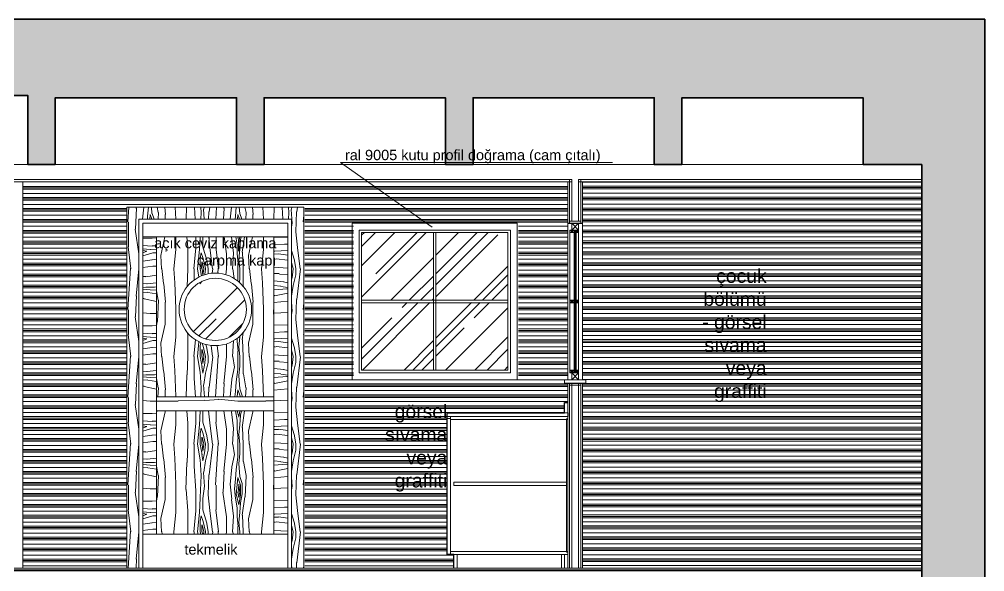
# Model space of a CAD drawing. Header units: millimetres. Extents: x 54215 to 67697, y 23496 to 56611.
# Drawn here: x 56985 to 57544, y 39068 to 39389 of the extents above; entities that cross this region are included whole.
import ezdxf

# ---------------------------------------------------------------- set-up
doc = ezdxf.new("R2010")
doc.units = ezdxf.units.MM
for name, color, linetype, lineweight in [('no3_ahsap gorunus on ince', 32, 'Continuous', 13), ('no3_cam gorunus arka', 140, 'Continuous', 13), ('no3_cam kesit arka', 141, 'Continuous', 18), ('no3_duvar kaplama', 8, 'Continuous', 0), ('no3_duvar mevcut', 4, 'Continuous', 35), ('no3_döşeme kaplama', 8, 'Continuous', 0), ('no3_kutu profil gorunus', 8, 'Continuous', 0), ('no3_kutuprofil kesit', 74, 'Continuous', 18), ('no3_mermer gorunus on', 31, 'Continuous', 15), ('no3_mermer kesit', 21, 'Continuous', 20), ('no3_tefriş arka ince', 65, 'Continuous', 13), ('no3_yazı duvar', 152, 'Continuous', 0)]:
    doc.layers.add(name, color=color, linetype=linetype, lineweight=lineweight)
doc.layers.add('no3_ahsap kesit on', color=7, linetype='Continuous', lineweight=20, true_color=0xfca103)
doc.layers.add('no3_alçıpan kesit', color=7, linetype='Continuous', lineweight=20, true_color=0xf5003d)
doc.styles.get("Standard").update_dxf_attribs({"font": 'arial.ttf'})
pattern_1 = [(45, (55558.021, 28190.827), (21.552615, 57.47364), [381, -50.8, 127, -25.4]), (45, (55572.93, 28223.694), (-41.84799, 5.92697), [76.2, -8.382, 152.4, -19.05]), (45, (55551.735, 28215.073), (81.36112, 105.428207), [203.2, -35.56, 101.6, -25.4])]
pattern_2 = [(79.6952, (43649.932, 19650.633), (50.7997401, 304.8000487), [5.67959, -562.28163]), (90, (43650.95, 19656.22), (-50.8, 50.8), [5.588, -45.212]), (108.4349, (43650.948, 19661.809), (-50.799919, 101.600023), [4.81929, -155.82438]), (262.875, (43649.424, 19666.381), (50.7999127, 355.6000193), [4.09565, -405.46706]), (264.8056, (43648.916, 19662.317), (50.7997566, 508.0000337), [5.61106, -555.49328]), (284.0362, (43648.408, 19656.729), (50.7999004, -152.4000275), [6.2836, -203.17013]), (99.4623, (43649.932, 19654.697), (-50.7999064, 254.00004), [3.09006, -305.9143]), (83.6598, (43649.424, 19657.745), (-50.8000805, -406.3999688), [4.60014, -455.41341]), (275.7106, (43649.932, 19662.317), (50.8000675, -457.1999702), [5.10535, -505.42835]), (258.6901, (43650.44, 19657.237), (50.799879, 203.200039), [2.59029, -256.43987]), (84.8056, (43650.44, 19646.061), (-50.7997566, -508.0000337), [5.61106, -555.49328]), (78.6901, (43650.948, 19651.649), (-50.799879, -203.200039), [5.18058, -253.84958]), (90, (43651.964, 19656.73), (-50.8, 50.8), [6.096, -44.704]), (110.556, (43651.964, 19662.825), (-101.5997957, 254.0000936), [4.34035, -429.69505]), (93.8141, (43650.44, 19666.889), (-50.80031184, 711.1999657), [7.63692, -756.05452]), (84.8056, (43649.932, 19674.509), (-50.7997566, -508.0000337), [5.61106, -555.49328]), (90, (43650.44, 19680.097), (-50.8, 50.8), [5.588, -45.212]), (95.1944, (43650.44, 19634.885), (-50.7997566, 508.0000337), [5.61106, -555.49328]), (84.8056, (43649.932, 19640.473), (-50.7997566, -508.0000337), [5.61106, -555.49328]), (90, (43649.424, 19634.885), (-50.8, 50.8), [3.048, -47.752]), (95.1944, (43649.424, 19637.933), (-50.7997566, 508.0000337), [5.61106, -555.49328]), (90, (43648.916, 19643.52), (-50.8, 50.8), [5.08, -45.72]), (100.3048, (43648.916, 19648.601), (50.7997401, -304.8000487), [5.67959, -562.28163]), (95.1944, (43647.9, 19654.189), (-50.7997566, 508.0000337), [5.61106, -555.49328]), (84.8056, (43647.392, 19659.777), (-50.7997566, -508.0000337), [5.61106, -555.49328]), (84.8056, (43647.9, 19665.365), (-50.7997566, -508.0000337), [5.61106, -555.49328]), (81.8699, (43648.408, 19670.953), (-50.7999664, -304.7999884), [7.18419, -352.02602]), (90, (43649.424, 19678.065), (-50.8, 50.8), [7.62, -43.18]), (77.4712, (43679.904, 19676.033), (50.7999797, 254.0000155), [4.68351, -463.66933]), (84.2894, (43680.92, 19680.605), (-50.8000675, -457.1999702), [5.10535, -505.42835]), (98.1301, (43679.904, 19676.033), (-50.7999664, 304.7999884), [3.59212, -355.61814]), (99.4623, (43679.396, 19679.589), (-50.7999064, 254.00004), [6.18007, -302.82424]), (90, (43678.38, 19634.885), (-50.8, 50.8), [6.096, -44.704]), (80.5377, (43678.38, 19640.981), (-50.7999064, -254.00004), [3.09006, -305.9143]), (291.8014, (43678.888, 19644.029), (-50.799995, 152.400013), [2.73568, -270.8307]), (282.9946, (43679.904, 19641.489), (-101.59987733, 457.2000389), [6.77758, -670.97895]), (82.875, (43679.904, 19681.621), (-50.7999127, -355.6000193), [4.09565, -405.46706]), (97.125, (43679.904, 19681.621), (-50.7999127, 355.6000193), [4.09565, -405.46706]), (90, (43679.396, 19634.885), (-50.8, 50.8), [4.064, -46.736]), (284.0362, (43679.396, 19638.949), (50.7999004, -152.4000275), [4.18907, -205.26472]), (86.6335, (43677.872, 19646.061), (-50.80055736, -812.79996593), [8.65094, -856.44192]), (87.7094, (43678.38, 19654.697), (-50.79978383, -1219.20000578), [12.71016, -1258.30543]), (93.1798, (43678.888, 19667.397), (-50.7995449, 863.60002474), [9.15812, -906.65193]), (99.4623, (43678.38, 19676.541), (-50.7999064, 254.00004), [9.27014, -299.73422]), (100.3048, (43682.952, 19634.885), (50.7997401, -304.8000487), [5.67959, -562.28163]), (105.9454, (43681.936, 19640.473), (50.7999953, -203.2000066), [7.39658, -362.43301]), (90, (43679.904, 19647.585), (-50.8, 50.8), [6.604, -44.196]), (81.8699, (43679.904, 19654.189), (-50.7999664, -304.7999884), [7.18419, -352.02602]), (93.5763, (43680.92, 19661.301), (-50.79952807, 762.00003366), [8.14385, -806.24208]), (81.2538, (43680.412, 19669.429), (50.80021254, 355.5999672), [6.68167, -661.48798]), (75.9638, (43681.428, 19676.033), (-50.7999004, -152.4000275), [6.2836, -203.17013]), (90, (43682.95, 19682.13), (-50.8, 50.8), [3.556, -47.244]), (264.8056, (43677.872, 19646.061), (50.7997566, 508.0000337), [11.22208, -549.88226]), (85.2364, (43674.824, 19634.885), (-50.7995699, -558.8000489), [12.23427, -599.47876]), (90, (43675.84, 19647.077), (-50.8, 50.8), [11.684, -39.116]), (94.0856, (43675.84, 19658.761), (-50.7998039, 660.40000754), [14.26022, -698.75171]), (90, (43674.824, 19672.985), (-50.8, 50.8), [12.7, -38.1]), (97.125, (43685.492, 19634.885), (-50.7999127, 355.6000193), [12.28689, -397.27581]), (96.3402, (43683.968, 19647.077), (-50.8000805, 406.3999688), [9.20029, -450.81327]), (87.5104, (43682.952, 19656.221), (-50.80090794, -1117.59997315), [11.69502, -1157.80881]), (83.4802, (43683.4601, 19667.905), (-152.39997637, -1320.79999013), [17.89572, -1771.67804]), (93.0128, (43652.472, 19634.885), (-50.80020933, 914.40000055), [9.66536, -956.87058]), (81.8699, (43651.964, 19644.537), (-50.7999664, -304.7999884), [10.77631, -348.43395]), (87.6141, (43653.488, 19655.205), (-50.79912391, -1168.40002585), [12.20257, -1208.05529]), (100.6197, (43653.996, 19667.397), (101.60041047, -558.79991817), [8.26963, -818.69443]), (90, (43652.47, 19675.525), (-50.8, 50.8), [10.16, -40.64]), (86.8202, (43646.376, 19634.885), (-50.7995449, -863.60002474), [9.15812, -906.65193]), (96.009, (43646.884, 19644.029), (50.799965, -507.99998818), [9.70534, -960.82729]), (96.7098, (43645.868, 19653.681), (50.79969, -457.200051), [8.69554, -860.86036]), (84.2894, (43644.852, 19662.317), (-50.8000675, -457.1999702), [10.2107, -500.323]), (77.9052, (43645.868, 19672.477), (-101.60034167, -457.19992905), [7.27344, -720.07186]), (99.4623, (43647.392, 19679.589), (-50.7999064, 254.00004), [6.18007, -302.82424]), (93.8141, (43656.028, 19634.885), (-50.80031184, 711.1999657), [7.63692, -756.05452]), (77.1957, (43655.52, 19642.505), (-152.40037607, -660.39989044), [11.46099, -1134.63923]), (90, (43658.06, 19653.68), (-50.8, 50.8), [12.7, -38.1]), (95.4403, (43658.06, 19666.381), (50.79966333, -558.80001666), [10.71626, -1060.91091]), (96.7098, (43657.044, 19677.049), (50.79969, -457.200051), [8.69554, -860.86036]), (90, (43642.82, 19634.885), (-50.8, 50.8), [8.636, -42.164]), (98.1301, (43642.82, 19643.521), (-50.7999664, 304.7999884), [14.36842, -344.84183]), (87.6141, (43640.788, 19657.745), (-50.79912391, -1168.40002585), [12.20257, -1208.05529]), (84.4725, (43641.296, 19669.937), (101.59925776, 1066.8000881), [15.82156, -1566.33545]), (96.8428, (43689.048, 19634.885), (101.60040634, -863.59996816), [12.79114, -1266.3202]), (90, (43687.524, 19647.585), (-50.8, 50.8), [14.224, -36.576]), (86.3478, (43687.5241, 19661.809), (-101.59935439, -1574.80004829), [23.92456, -2368.5343]), (90, (43671.27, 19634.885), (-50.8, 50.8), [12.192, -38.608]), (94.7636, (43671.268, 19647.077), (-50.7995699, 558.8000489), [12.23427, -599.47876]), (88.1524, (43670.252, 19659.269), (-50.79971166, -1524.00002361), [15.75618, -1559.86297]), (87.2737, (43670.76, 19675.017), (-50.79979768, -1016.00001459), [10.68009, -1057.32875]), (84.8056, (43663.14, 19634.885), (-50.7997566, -508.0000337), [11.22208, -549.88226]), (90, (43664.156, 19646.06), (-50.8, 50.8), [16.256, -34.544]), (91.9092, (43664.156, 19662.317), (-50.80123146, 1473.1999512), [15.24848, -1509.59795]), (93.5763, (43663.648, 19677.557), (-50.79952807, 762.00003366), [8.14385, -806.24208])]
pattern_3 = [(349.6952, (43704.796, 19674.001), (304.8000487, -50.7997401), [5.67959, -562.28163]), (0, (43710.384, 19672.985), (50.8, 50.8), [5.588, -45.212]), (18.4349, (43715.972, 19672.985), (101.600023, 50.799919), [4.81929, -155.82438]), (172.875, (43720.544, 19674.509), (355.6000193, -50.7999127), [4.09565, -405.46706]), (174.8056, (43716.48, 19675.017), (508.0000337, -50.7997566), [5.61106, -555.49328]), (194.0362, (43710.892, 19675.525), (-152.4000275, -50.7999004), [6.2836, -203.17013]), (9.4623, (43708.86, 19674.001), (254.00004, 50.7999064), [3.09006, -305.9143]), (353.6598, (43711.908, 19674.509), (-406.3999688, 50.8000805), [4.60014, -455.41341]), (185.7106, (43716.48, 19674.001), (-457.1999702, -50.8000675), [5.10535, -505.42835]), (168.6901, (43711.4, 19673.493), (203.200039, -50.799879), [2.59029, -256.43987]), (354.8056, (43700.224, 19673.493), (-508.0000337, 50.7997566), [5.61106, -555.49328]), (348.6901, (43705.812, 19672.985), (-203.200039, 50.799879), [5.18058, -253.84958]), (0, (43710.89, 19671.97), (50.8, 50.8), [6.096, -44.704]), (20.556, (43716.988, 19671.969), (254.0000936, 101.5997957), [4.34035, -429.69505]), (3.8141, (43721.052, 19673.493), (711.1999657, 50.80031184), [7.63692, -756.05452]), (354.8056, (43728.672, 19674.001), (-508.0000337, 50.7997566), [5.61106, -555.49328]), (0, (43734.26, 19673.493), (50.8, 50.8), [5.588, -45.212]), (5.1944, (43689.048, 19673.493), (508.0000337, 50.7997566), [5.61106, -555.49328]), (354.8056, (43694.636, 19674.001), (-508.0000337, 50.7997566), [5.61106, -555.49328]), (0, (43689.05, 19674.51), (50.8, 50.8), [3.048, -47.752]), (5.1944, (43692.096, 19674.509), (508.0000337, 50.7997566), [5.61106, -555.49328]), (0, (43697.684, 19675.017), (50.8, 50.8), [5.08, -45.72]), (10.3048, (43702.764, 19675.017), (-304.8000487, -50.7997401), [5.67959, -562.28163]), (5.1944, (43708.352, 19676.033), (508.0000337, 50.7997566), [5.61106, -555.49328]), (354.8056, (43713.94, 19676.541), (-508.0000337, 50.7997566), [5.61106, -555.49328]), (354.8056, (43719.528, 19676.033), (-508.0000337, 50.7997566), [5.61106, -555.49328]), (351.8699, (43725.116, 19675.525), (-304.7999884, 50.7999664), [7.18419, -352.02602]), (0, (43732.23, 19674.51), (50.8, 50.8), [7.62, -43.18]), (347.4712, (43730.196, 19644.029), (254.0000155, -50.7999797), [4.68351, -463.66933]), (354.2894, (43734.768, 19643.013), (-457.1999702, 50.8000675), [5.10535, -505.42835]), (8.1301, (43730.196, 19644.029), (304.7999884, 50.7999664), [3.59212, -355.61814]), (9.4623, (43733.752, 19644.537), (254.00004, 50.7999064), [6.18007, -302.82424]), (0, (43689.05, 19645.553), (50.8, 50.8), [6.096, -44.704]), (350.5377, (43695.144, 19645.553), (-254.00004, 50.7999064), [3.09006, -305.9143]), (201.8014, (43698.192, 19645.045), (152.400013, 50.799995), [2.73568, -270.8307]), (192.9946, (43695.652, 19644.029), (457.2000389, 101.59987733), [6.77758, -670.97895]), (352.875, (43735.784, 19644.029), (-355.6000193, 50.7999127), [4.09565, -405.46706]), (7.125, (43735.784, 19644.029), (355.6000193, 50.7999127), [4.09565, -405.46706]), (0, (43689.05, 19644.537), (50.8, 50.8), [4.064, -46.736]), (194.0362, (43693.112, 19644.537), (-152.4000275, -50.7999004), [4.18907, -205.26472]), (356.6335, (43700.224, 19646.061), (-812.79996593, 50.80055736), [8.65094, -856.44192]), (357.7094, (43708.86, 19645.553), (-1219.20000578, 50.79978383), [12.71016, -1258.30543]), (3.1798, (43721.56, 19645.045), (863.60002474, 50.7995449), [9.15812, -906.65193]), (9.4623, (43730.704, 19645.553), (254.00004, 50.7999064), [9.27014, -299.73422]), (10.3048, (43689.048, 19640.981), (-304.8000487, -50.7997401), [5.67959, -562.28163]), (15.9454, (43694.636, 19641.997), (-203.2000066, -50.7999953), [7.39658, -362.43301]), (0, (43701.75, 19644.03), (50.8, 50.8), [6.604, -44.196]), (351.8699, (43708.352, 19644.029), (-304.7999884, 50.7999664), [7.18419, -352.02602]), (3.5763, (43715.464, 19643.013), (762.00003366, 50.79952807), [8.14385, -806.24208]), (351.2538, (43723.592, 19643.521), (355.5999672, -50.80021254), [6.68167, -661.48798]), (345.9638, (43730.196, 19642.505), (-152.4000275, 50.7999004), [6.2836, -203.17013]), (0, (43736.29, 19640.98), (50.8, 50.8), [3.556, -47.244]), (174.8056, (43700.224, 19646.061), (508.0000337, -50.7997566), [11.22208, -549.88226]), (355.2364, (43689.048, 19649.109), (-558.8000489, 50.7995699), [12.23427, -599.47876]), (0, (43701.24, 19648.093), (50.8, 50.8), [11.684, -39.116]), (4.0856, (43712.924, 19648.093), (660.40000754, 50.7998039), [14.26022, -698.75171]), (0, (43727.15, 19649.11), (50.8, 50.8), [12.7, -38.1]), (7.125, (43689.048, 19638.441), (355.6000193, 50.7999127), [12.28689, -397.27581]), (6.3402, (43701.24, 19639.965), (406.3999688, 50.8000805), [9.20029, -450.81327]), (357.5104, (43710.384, 19640.981), (-1117.59997315, 50.80090794), [11.69502, -1157.80881]), (353.4802, (43722.0681, 19640.473), (-1320.79999013, 152.39997637), [17.89572, -1771.67804]), (3.0128, (43689.048, 19671.461), (914.40000055, 50.80020933), [9.66536, -956.87058]), (351.8699, (43698.7, 19671.969), (-304.7999884, 50.7999664), [10.77631, -348.43395]), (357.6141, (43709.368, 19670.445), (-1168.40002585, 50.79912391), [12.20257, -1208.05529]), (10.6197, (43721.56, 19669.937), (-558.79991817, -101.60041047), [8.26963, -818.69443]), (0, (43729.69, 19671.46), (50.8, 50.8), [10.16, -40.64]), (356.8202, (43689.048, 19677.557), (-863.60002474, 50.7995449), [9.15812, -906.65193]), (6.009, (43698.192, 19677.049), (-507.99998818, -50.799965), [9.70534, -960.82729]), (6.7098, (43707.844, 19678.065), (-457.200051, -50.79969), [8.69554, -860.86036]), (354.2894, (43716.48, 19679.081), (-457.1999702, 50.8000675), [10.2107, -500.323]), (347.9052, (43726.64, 19678.065), (-457.19992905, 101.60034167), [7.27344, -720.07186]), (9.4623, (43733.752, 19676.541), (254.00004, 50.7999064), [6.18007, -302.82424]), (3.8141, (43689.048, 19667.905), (711.1999657, 50.80031184), [7.63692, -756.05452]), (347.1957, (43696.668, 19668.413), (-660.39989044, 152.40037607), [11.46099, -1134.63923]), (0, (43707.844, 19665.873), (50.8, 50.8), [12.7, -38.1]), (5.4403, (43720.544, 19665.873), (-558.80001666, -50.79966333), [10.71626, -1060.91091]), (6.7098, (43731.212, 19666.889), (-457.200051, -50.79969), [8.69554, -860.86036]), (0, (43689.05, 19681.113), (50.8, 50.8), [8.636, -42.164]), (8.1301, (43697.684, 19681.113), (304.7999884, 50.7999664), [14.36842, -344.84183]), (357.6141, (43711.908, 19683.145), (-1168.40002585, 50.79912391), [12.20257, -1208.05529]), (354.4725, (43724.1, 19682.637), (1066.8000881, -101.59925776), [15.82156, -1566.33545]), (6.8428, (43689.048, 19634.885), (-863.59996816, -101.60040634), [12.79114, -1266.3202]), (0, (43701.75, 19636.41), (50.8, 50.8), [14.224, -36.576]), (356.3478, (43715.9721, 19636.409), (-1574.80004829, 101.59935439), [23.92456, -2368.5343]), (0, (43689.05, 19652.665), (50.8, 50.8), [12.192, -38.608]), (4.7636, (43701.24, 19652.665), (558.8000489, 50.7995699), [12.23427, -599.47876]), (358.1524, (43713.432, 19653.681), (-1524.00002361, 50.79971166), [15.75618, -1559.86297]), (357.2737, (43729.18, 19653.173), (-1016.00001459, 50.79979768), [10.68009, -1057.32875]), (354.8056, (43689.048, 19660.793), (-508.0000337, 50.7997566), [11.22208, -549.88226]), (0, (43700.224, 19659.777), (50.8, 50.8), [16.256, -34.544]), (1.9092, (43716.48, 19659.777), (1473.1999512, 50.80123146), [15.24848, -1509.59795]), (3.5763, (43731.72, 19660.285), (762.00003366, 50.79952807), [8.14385, -806.24208])]

msp = doc.modelspace()

# ---------------------------------------------------------------- hatches: boundary and pattern name
at = {"layer": 'no3_ahsap gorunus on ince', "lineweight": 5}
h = msp.add_hatch(dxfattribs=at)
h.set_pattern_fill('WOOD8', color=256, scale=2, angle=90, style=0)
h.set_pattern_definition(pattern_2)
h.paths.add_polyline_path([(57142.852, 39272.686), (57142.852, 39070.436), (57149.852, 39070.436), (57149.852, 39279.686), (57047.352, 39279.686), (57047.352, 39070.436), (57054.352, 39070.436), (57054.352, 39272.686)])
h = msp.add_hatch(dxfattribs=at)
h.set_pattern_fill('WOOD8', color=256, scale=2, style=0)
h.set_pattern_definition(pattern_3)
h.paths.add_polyline_path([(57056.602, 39262.436), (57056.602, 39090.109), (57064.602, 39090.109), (57064.602, 39161.737), (57064.602, 39169.737), (57064.602, 39262.436)])
h = msp.add_hatch(dxfattribs=at)
h.set_pattern_fill('WOOD8', color=256, scale=2, angle=90, style=0)
h.set_pattern_definition([(79.6952, (43649.932, 19650.633), (50.7997401, 304.8000487), [5.67959, -562.28163]), (90, (43650.95, 19656.22), (-50.8, 50.8), [5.588, -45.212]), (108.4349, (43650.948, 19661.809), (-50.799919, 101.600023), [4.81929, -155.82438]), (262.875, (43649.424, 19666.381), (50.7999127, 355.6000193), [4.09565, -405.46706]), (264.8056, (43648.916, 19662.317), (50.7997566, 508.0000337), [5.61106, -555.49328]), (284.0362, (43648.408, 19656.729), (50.7999004, -152.4000275), [6.2836, -203.17013]), (99.4623, (43649.932, 19654.697), (-50.7999064, 254.00004), [3.09006, -305.9143]), (83.6598, (43649.424, 19657.745), (-50.8000805, -406.3999688), [4.60014, -455.41341]), (275.7106, (43649.932, 19662.317), (50.8000675, -457.1999702), [5.10535, -505.42835]), (258.6901, (43650.44, 19657.237), (50.799879, 203.200039), [2.59029, -256.43987]), (84.8056, (43650.44, 19646.061), (-50.7997566, -508.0000337), [5.61106, -555.49328]), (78.6901, (43650.948, 19651.649), (-50.799879, -203.200039), [5.18058, -253.84958]), (90, (43651.964, 19656.73), (-50.8, 50.8), [6.096, -44.704]), (110.556, (43651.964, 19662.825), (-101.5997957, 254.0000936), [4.34035, -429.69505]), (93.8141, (43650.44, 19666.889), (-50.80031184, 711.1999657), [7.63692, -756.05452]), (84.8056, (43649.932, 19674.509), (-50.7997566, -508.0000337), [5.61106, -555.49328]), (90, (43650.44, 19680.097), (-50.8, 50.8), [5.588, -45.212]), (95.1944, (43650.44, 19634.885), (-50.7997566, 508.0000337), [5.61106, -555.49328]), (84.8056, (43649.932, 19640.473), (-50.7997566, -508.0000337), [5.61106, -555.49328]), (90, (43649.424, 19634.885), (-50.8, 50.8), [3.048, -47.752]), (95.1944, (43649.424, 19637.933), (-50.7997566, 508.0000337), [5.61106, -555.49328]), (90, (43648.916, 19643.52), (-50.8, 50.8), [5.08, -45.72]), (100.3048, (43648.916, 19648.601), (50.7997401, -304.8000487), [5.67959, -562.28163]), (95.1944, (43647.9, 19654.189), (-50.7997566, 508.0000337), [5.61106, -555.49328]), (84.8056, (43647.392, 19659.777), (-50.7997566, -508.0000337), [5.61106, -555.49328]), (84.8056, (43647.9, 19665.365), (-50.7997566, -508.0000337), [5.61106, -555.49328]), (81.8699, (43648.408, 19670.953), (-50.7999664, -304.7999884), [7.18419, -352.02602]), (90, (43649.424, 19678.065), (-50.8, 50.8), [7.62, -43.18]), (77.4712, (43679.904, 19676.033), (50.7999797, 254.0000155), [4.68351, -463.66933]), (84.2894, (43680.92, 19680.605), (-50.8000675, -457.1999702), [5.10535, -505.42835]), (98.1301, (43679.904, 19676.033), (-50.7999664, 304.7999884), [3.59212, -355.61814]), (99.4623, (43679.396, 19679.589), (-50.7999064, 254.00004), [6.18007, -302.82424]), (90, (43678.38, 19634.885), (-50.8, 50.8), [6.096, -44.704]), (80.5377, (43678.38, 19640.981), (-50.7999064, -254.00004), [3.09006, -305.9143]), (291.8014, (43678.888, 19644.029), (-50.799995, 152.400013), [2.73568, -270.8307]), (282.9946, (43679.904, 19641.489), (-101.59987733, 457.2000389), [6.77758, -670.97895]), (82.875, (43679.904, 19681.621), (-50.7999127, -355.6000193), [4.09565, -405.46706]), (97.125, (43679.904, 19681.621), (-50.7999127, 355.6000193), [4.09565, -405.46706]), (90, (43679.396, 19634.885), (-50.8, 50.8), [4.064, -46.736]), (284.0362, (43679.396, 19638.949), (50.7999004, -152.4000275), [4.18907, -205.26472]), (86.6335, (43677.872, 19646.061), (-50.80055736, -812.79996593), [8.65094, -856.44192]), (87.7094, (43678.38, 19654.697), (-50.79978383, -1219.20000578), [12.71016, -1258.30543]), (93.1798, (43678.888, 19667.397), (-50.7995449, 863.60002474), [9.15812, -906.65193]), (99.4623, (43678.38, 19676.541), (-50.7999064, 254.00004), [9.27014, -299.73422]), (100.3048, (43682.952, 19634.885), (50.7997401, -304.8000487), [5.67959, -562.28163]), (105.9454, (43681.936, 19640.473), (50.7999953, -203.2000066), [7.39658, -362.43301]), (90, (43679.904, 19647.585), (-50.8, 50.8), [6.604, -44.196]), (81.8699, (43679.904, 19654.189), (-50.7999664, -304.7999884), [7.18419, -352.02602]), (93.5763, (43680.92, 19661.301), (-50.79952807, 762.00003366), [8.14385, -806.24208]), (81.2538, (43680.412, 19669.429), (50.80021254, 355.5999672), [6.68167, -661.48798]), (75.9638, (43681.428, 19676.033), (-50.7999004, -152.4000275), [6.2836, -203.17013]), (90, (43682.95, 19682.13), (-50.8, 50.8), [3.556, -47.244]), (264.8056, (43677.872, 19646.061), (50.7997566, 508.0000337), [11.22208, -549.88226]), (85.2364, (43674.824, 19634.885), (-50.7995699, -558.8000489), [12.23427, -599.47876]), (90, (43675.84, 19647.077), (-50.8, 50.8), [11.684, -39.116]), (94.0856, (43675.84, 19658.761), (-50.7998039, 660.40000754), [14.26022, -698.75171]), (90, (43674.824, 19672.985), (-50.8, 50.8), [12.7, -38.1]), (97.125, (43685.492, 19634.885), (-50.7999127, 355.6000193), [12.28689, -397.27581]), (96.3402, (43683.968, 19647.077), (-50.8000805, 406.3999688), [9.20029, -450.81327]), (87.5104, (43682.952, 19656.221), (-50.80090794, -1117.59997315), [11.69502, -1157.80881]), (83.4802, (43683.4601, 19667.905), (-152.39997637, -1320.79999013), [17.89572, -1771.67804]), (93.0128, (43652.472, 19634.885), (-50.80020933, 914.40000055), [9.66536, -956.87058]), (81.8699, (43651.964, 19644.537), (-50.7999664, -304.7999884), [10.77631, -348.43395]), (87.6141, (43653.488, 19655.205), (-50.79912391, -1168.40002585), [12.20257, -1208.05529]), (100.6197, (43653.996, 19667.397), (101.60041047, -558.79991817), [8.26963, -818.69443]), (90, (43652.47, 19675.525), (-50.8, 50.8), [10.16, -40.64]), (86.8202, (43646.376, 19634.885), (-50.7995449, -863.60002474), [9.15812, -906.65193]), (96.009, (43646.884, 19644.029), (50.799965, -507.99998818), [9.70534, -960.82729]), (96.7098, (43645.868, 19653.681), (50.79969, -457.200051), [8.69554, -860.86036]), (84.2894, (43644.852, 19662.317), (-50.8000675, -457.1999702), [10.2107, -500.323]), (77.9052, (43645.868, 19672.477), (-101.60034167, -457.19992905), [7.27344, -720.07186]), (99.4623, (43647.392, 19679.589), (-50.7999064, 254.00004), [6.18007, -302.82424]), (93.8141, (43656.028, 19634.885), (-50.80031184, 711.1999657), [7.63692, -756.05452]), (77.1957, (43655.52, 19642.505), (-152.40037607, -660.39989044), [11.46099, -1134.63923]), (90, (43658.06, 19653.68), (-50.8, 50.8), [12.7, -38.1]), (95.4403, (43658.06, 19666.381), (50.79966333, -558.80001666), [10.71626, -1060.91091]), (96.7098, (43657.044, 19677.049), (50.79969, -457.200051), [8.69554, -860.86036]), (90, (43642.82, 19634.885), (-50.8, 50.8), [8.636, -42.164]), (98.1301, (43642.82, 19643.521), (-50.7999664, 304.7999884), [14.36842, -344.84183]), (87.6141, (43640.788, 19657.745), (-50.79912391, -1168.40002585), [12.20257, -1208.05529]), (84.4725, (43641.296, 19669.937), (101.59925776, 1066.8000881), [15.82156, -1566.33545]), (96.8428, (43689.048, 19634.885), (101.60040634, -863.59996816), [12.79114, -1266.3202]), (90, (43687.524, 19647.585), (-50.8, 50.8), [14.224, -36.576]), (86.3478, (43687.5241, 19661.809), (-101.59935439, -1574.80004829), [23.92456, -2368.5343]), (90, (43671.27, 19634.885), (-50.8, 50.8), [12.192, -38.608]), (94.7636, (43671.268, 19647.077), (-50.7995699, 558.8000489), [12.23427, -599.47876]), (88.1524, (43670.252, 19659.269), (-50.79971166, -1524.00002361), [15.75618, -1559.86297]), (87.2737, (43670.76, 19675.017), (-50.79979768, -1016.00001459), [10.68009, -1057.32875]), (84.8056, (43663.14, 19634.885), (-50.7997566, -508.0000337), [11.22208, -549.88226]), (90, (43664.156, 19646.06), (-50.8, 50.8), [16.256, -34.544]), (91.9092, (43664.156, 19662.317), (-50.80123146, 1473.1999512), [15.24848, -1509.59795]), (93.5763, (43663.648, 19677.557), (-50.79952807, 762.00003366), [8.14385, -806.24208])])
h.paths.add_polyline_path([(57064.602, 39262.436), (57132.602, 39262.436), (57132.602, 39169.737), (57064.602, 39169.737)])
edge = h.paths.add_edge_path(flags=16)
edge.add_arc((57098.602, 39220.436), 21, 0, 360)
h = msp.add_hatch(dxfattribs=at)
h.set_pattern_fill('WOOD8', color=256, scale=2, style=0)
h.set_pattern_definition([(349.6952, (43704.796, 19674.001), (304.8000487, -50.7997401), [5.67959, -562.28163]), (0, (43710.384, 19672.985), (50.8, 50.8), [5.588, -45.212]), (18.4349, (43715.972, 19672.985), (101.600023, 50.799919), [4.81929, -155.82438]), (172.875, (43720.544, 19674.509), (355.6000193, -50.7999127), [4.09565, -405.46706]), (174.8056, (43716.48, 19675.017), (508.0000337, -50.7997566), [5.61106, -555.49328]), (194.0362, (43710.892, 19675.525), (-152.4000275, -50.7999004), [6.2836, -203.17013]), (9.4623, (43708.86, 19674.001), (254.00004, 50.7999064), [3.09006, -305.9143]), (353.6598, (43711.908, 19674.509), (-406.3999688, 50.8000805), [4.60014, -455.41341]), (185.7106, (43716.48, 19674.001), (-457.1999702, -50.8000675), [5.10535, -505.42835]), (168.6901, (43711.4, 19673.493), (203.200039, -50.799879), [2.59029, -256.43987]), (354.8056, (43700.224, 19673.493), (-508.0000337, 50.7997566), [5.61106, -555.49328]), (348.6901, (43705.812, 19672.985), (-203.200039, 50.799879), [5.18058, -253.84958]), (0, (43710.89, 19671.97), (50.8, 50.8), [6.096, -44.704]), (20.556, (43716.988, 19671.969), (254.0000936, 101.5997957), [4.34035, -429.69505]), (3.8141, (43721.052, 19673.493), (711.1999657, 50.80031184), [7.63692, -756.05452]), (354.8056, (43728.672, 19674.001), (-508.0000337, 50.7997566), [5.61106, -555.49328]), (0, (43734.26, 19673.493), (50.8, 50.8), [5.588, -45.212]), (5.1944, (43689.048, 19673.493), (508.0000337, 50.7997566), [5.61106, -555.49328]), (354.8056, (43694.636, 19674.001), (-508.0000337, 50.7997566), [5.61106, -555.49328]), (0, (43689.05, 19674.51), (50.8, 50.8), [3.048, -47.752]), (5.1944, (43692.096, 19674.509), (508.0000337, 50.7997566), [5.61106, -555.49328]), (0, (43697.684, 19675.017), (50.8, 50.8), [5.08, -45.72]), (10.3048, (43702.764, 19675.017), (-304.8000487, -50.7997401), [5.67959, -562.28163]), (5.1944, (43708.352, 19676.033), (508.0000337, 50.7997566), [5.61106, -555.49328]), (354.8056, (43713.94, 19676.541), (-508.0000337, 50.7997566), [5.61106, -555.49328]), (354.8056, (43719.528, 19676.033), (-508.0000337, 50.7997566), [5.61106, -555.49328]), (351.8699, (43725.116, 19675.525), (-304.7999884, 50.7999664), [7.18419, -352.02602]), (0, (43732.23, 19674.51), (50.8, 50.8), [7.62, -43.18]), (347.4712, (43730.196, 19644.029), (254.0000155, -50.7999797), [4.68351, -463.66933]), (354.2894, (43734.768, 19643.013), (-457.1999702, 50.8000675), [5.10535, -505.42835]), (8.1301, (43730.196, 19644.029), (304.7999884, 50.7999664), [3.59212, -355.61814]), (9.4623, (43733.752, 19644.537), (254.00004, 50.7999064), [6.18007, -302.82424]), (0, (43689.05, 19645.553), (50.8, 50.8), [6.096, -44.704]), (350.5377, (43695.144, 19645.553), (-254.00004, 50.7999064), [3.09006, -305.9143]), (201.8014, (43698.192, 19645.045), (152.400013, 50.799995), [2.73568, -270.8307]), (192.9946, (43695.652, 19644.029), (457.2000389, 101.59987733), [6.77758, -670.97895]), (352.875, (43735.784, 19644.029), (-355.6000193, 50.7999127), [4.09565, -405.46706]), (7.125, (43735.784, 19644.029), (355.6000193, 50.7999127), [4.09565, -405.46706]), (0, (43689.05, 19644.537), (50.8, 50.8), [4.064, -46.736]), (194.0362, (43693.112, 19644.537), (-152.4000275, -50.7999004), [4.18907, -205.26472]), (356.6335, (43700.224, 19646.061), (-812.79996593, 50.80055736), [8.65094, -856.44192]), (357.7094, (43708.86, 19645.553), (-1219.20000578, 50.79978383), [12.71016, -1258.30543]), (3.1798, (43721.56, 19645.045), (863.60002474, 50.7995449), [9.15812, -906.65193]), (9.4623, (43730.704, 19645.553), (254.00004, 50.7999064), [9.27014, -299.73422]), (10.3048, (43689.048, 19640.981), (-304.8000487, -50.7997401), [5.67959, -562.28163]), (15.9454, (43694.636, 19641.997), (-203.2000066, -50.7999953), [7.39658, -362.43301]), (0, (43701.75, 19644.03), (50.8, 50.8), [6.604, -44.196]), (351.8699, (43708.352, 19644.029), (-304.7999884, 50.7999664), [7.18419, -352.02602]), (3.5763, (43715.464, 19643.013), (762.00003366, 50.79952807), [8.14385, -806.24208]), (351.2538, (43723.592, 19643.521), (355.5999672, -50.80021254), [6.68167, -661.48798]), (345.9638, (43730.196, 19642.505), (-152.4000275, 50.7999004), [6.2836, -203.17013]), (0, (43736.29, 19640.98), (50.8, 50.8), [3.556, -47.244]), (174.8056, (43700.224, 19646.061), (508.0000337, -50.7997566), [11.22208, -549.88226]), (355.2364, (43689.048, 19649.109), (-558.8000489, 50.7995699), [12.23427, -599.47876]), (0, (43701.24, 19648.093), (50.8, 50.8), [11.684, -39.116]), (4.0856, (43712.924, 19648.093), (660.40000754, 50.7998039), [14.26022, -698.75171]), (0, (43727.15, 19649.11), (50.8, 50.8), [12.7, -38.1]), (7.125, (43689.048, 19638.441), (355.6000193, 50.7999127), [12.28689, -397.27581]), (6.3402, (43701.24, 19639.965), (406.3999688, 50.8000805), [9.20029, -450.81327]), (357.5104, (43710.384, 19640.981), (-1117.59997315, 50.80090794), [11.69502, -1157.80881]), (353.4802, (43722.0681, 19640.473), (-1320.79999013, 152.39997637), [17.89572, -1771.67804]), (3.0128, (43689.048, 19671.461), (914.40000055, 50.80020933), [9.66536, -956.87058]), (351.8699, (43698.7, 19671.969), (-304.7999884, 50.7999664), [10.77631, -348.43395]), (357.6141, (43709.368, 19670.445), (-1168.40002585, 50.79912391), [12.20257, -1208.05529]), (10.6197, (43721.56, 19669.937), (-558.79991817, -101.60041047), [8.26963, -818.69443]), (0, (43729.69, 19671.46), (50.8, 50.8), [10.16, -40.64]), (356.8202, (43689.048, 19677.557), (-863.60002474, 50.7995449), [9.15812, -906.65193]), (6.009, (43698.192, 19677.049), (-507.99998818, -50.799965), [9.70534, -960.82729]), (6.7098, (43707.844, 19678.065), (-457.200051, -50.79969), [8.69554, -860.86036]), (354.2894, (43716.48, 19679.081), (-457.1999702, 50.8000675), [10.2107, -500.323]), (347.9052, (43726.64, 19678.065), (-457.19992905, 101.60034167), [7.27344, -720.07186]), (9.4623, (43733.752, 19676.541), (254.00004, 50.7999064), [6.18007, -302.82424]), (3.8141, (43689.048, 19667.905), (711.1999657, 50.80031184), [7.63692, -756.05452]), (347.1957, (43696.668, 19668.413), (-660.39989044, 152.40037607), [11.46099, -1134.63923]), (0, (43707.844, 19665.873), (50.8, 50.8), [12.7, -38.1]), (5.4403, (43720.544, 19665.873), (-558.80001666, -50.79966333), [10.71626, -1060.91091]), (6.7098, (43731.212, 19666.889), (-457.200051, -50.79969), [8.69554, -860.86036]), (0, (43689.05, 19681.113), (50.8, 50.8), [8.636, -42.164]), (8.1301, (43697.684, 19681.113), (304.7999884, 50.7999664), [14.36842, -344.84183]), (357.6141, (43711.908, 19683.145), (-1168.40002585, 50.79912391), [12.20257, -1208.05529]), (354.4725, (43724.1, 19682.637), (1066.8000881, -101.59925776), [15.82156, -1566.33545]), (6.8428, (43689.048, 19634.885), (-863.59996816, -101.60040634), [12.79114, -1266.3202]), (0, (43701.75, 19636.41), (50.8, 50.8), [14.224, -36.576]), (356.3478, (43715.9721, 19636.409), (-1574.80004829, 101.59935439), [23.92456, -2368.5343]), (0, (43689.05, 19652.665), (50.8, 50.8), [12.192, -38.608]), (4.7636, (43701.24, 19652.665), (558.8000489, 50.7995699), [12.23427, -599.47876]), (358.1524, (43713.432, 19653.681), (-1524.00002361, 50.79971166), [15.75618, -1559.86297]), (357.2737, (43729.18, 19653.173), (-1016.00001459, 50.79979768), [10.68009, -1057.32875]), (354.8056, (43689.048, 19660.793), (-508.0000337, 50.7997566), [11.22208, -549.88226]), (0, (43700.224, 19659.777), (50.8, 50.8), [16.256, -34.544]), (1.9092, (43716.48, 19659.777), (1473.1999512, 50.80123146), [15.24848, -1509.59795]), (3.5763, (43731.72, 19660.285), (762.00003366, 50.79952807), [8.14385, -806.24208])])
h.paths.add_polyline_path([(57132.602, 39262.436), (57132.602, 39169.737), (57132.602, 39161.737), (57132.602, 39090.109), (57140.602, 39090.109), (57140.602, 39262.436)])
h = msp.add_hatch(dxfattribs=at)
h.set_pattern_fill('WOOD8', color=256, scale=2, style=0)
h.set_pattern_definition(pattern_3)
h.paths.add_polyline_path([(57064.602, 39169.737), (57064.602, 39161.737), (57132.602, 39161.737), (57132.602, 39169.737)])
h = msp.add_hatch(dxfattribs=at)
h.set_pattern_fill('WOOD8', color=256, scale=2, angle=90, style=0)
h.set_pattern_definition(pattern_2)
h.paths.add_polyline_path([(57132.602, 39161.737), (57064.602, 39161.737), (57064.602, 39090.109), (57132.602, 39090.109)])
at = {"layer": 'no3_cam gorunus arka'}
h = msp.add_hatch(dxfattribs=at)
h.set_pattern_fill('AR-RROOF', color=256, angle=45)
h.set_pattern_definition(pattern_1)
h.paths.add_polyline_path([(57183.531, 39225.88), (57225.114, 39225.88), (57225.114, 39265.005), (57183.531, 39265.005)])
h = msp.add_hatch(dxfattribs=at)
h.set_pattern_fill('AR-RROOF', color=256, angle=45)
h.set_pattern_definition(pattern_1)
h.paths.add_polyline_path([(57226.614, 39265.005), (57226.614, 39225.88), (57268.197, 39225.88), (57268.197, 39265.005)])
h = msp.add_hatch(dxfattribs=at)
h.set_pattern_fill('AR-RROOF', color=256, angle=45)
h.set_pattern_definition([(45, (55558.021, 28190.827), (21.552615, 57.47364), [381, -50.8, 127, -25.4]), (45, (55572.93, 28223.694), (-41.84799, 5.92697), [76.2, -8.382, 152.4, -19.05]), (45, (55551.735, 28215.073), (81.36112, 105.428207), [203.2, -35.56, 101.6, -25.4])])
h.paths.add_polyline_path([(57116.602, 39220.436, 1), (57080.602, 39220.436, 1)])
h = msp.add_hatch(dxfattribs=at)
h.set_pattern_fill('AR-RROOF', color=256, angle=45)
h.set_pattern_definition(pattern_1)
h.paths.add_polyline_path([(57225.114, 39185.255), (57225.114, 39224.38), (57183.531, 39224.38), (57183.531, 39185.255)])
h = msp.add_hatch(dxfattribs=at)
h.set_pattern_fill('AR-RROOF', color=256, angle=45)
h.set_pattern_definition(pattern_1)
h.paths.add_polyline_path([(57268.197, 39224.38), (57226.614, 39224.38), (57226.614, 39185.255), (57268.197, 39185.255)])
at = {"layer": 'no3_duvar kaplama'}
h = msp.add_hatch(dxfattribs=at)
h.set_pattern_fill('JIS_STN_2.5', color=256, scale=3)
h.set_pattern_definition([(45, (43689.048, 19634.885), (-5.3033009, 5.3033009), []), (45, (43694.343, 19634.885), (-5.3033009, 5.3033009), [3.6, -1.5])])
h.paths.add_polyline_path([(57544.415, 39388.518), (56689.415, 39388.518), (56689.415, 38749.436), (56724.415, 38749.436), (56724.415, 39304.436), (56763.915, 39304.436), (56763.915, 39344.436), (56868.915, 39344.436), (56868.915, 39304.436), (56884.915, 39304.436), (56884.915, 39344.436), (56989.915, 39344.436), (56989.915, 39304.436), (57005.915, 39304.436), (57005.915, 39343.018), (57110.915, 39343.018), (57110.915, 39304.484), (57126.915, 39304.484), (57126.915, 39343.018), (57231.915, 39343.018), (57231.915, 39304.484), (57247.968, 39304.484), (57247.968, 39343.018), (57352.915, 39343.018), (57352.915, 39304.484), (57368.968, 39304.484), (57368.968, 39343.018), (57473.915, 39343.018), (57473.915, 39304.484), (57507.915, 39304.484), (57507.915, 38749.436), (57544.415, 38749.436)])
at = {"layer": 'no3_duvar kaplama', "lineweight": 0}
h = msp.add_hatch(dxfattribs=at)
h.set_pattern_fill('PLASTI', color=241, style=0)
h.set_pattern_definition([(0, (43746.613, 20938.721), (0, 6.35), []), (0, (43746.613, 20939.5146), (0, 6.35), []), (0, (43746.613, 20940.3084), (0, 6.35), []), (0, (43746.613, 20942.6896), (0, 6.35), [])])
edge = h.paths.add_edge_path()
edge.add_line((57507.915, 39070.436), (57508.48, 39296.055))
edge.add_line((57508.48, 39296.055), (57311.315, 39294.436))
edge.add_line((57311.315, 39294.436), (57311.315, 39069.436))
edge.add_line((57311.315, 39069.436), (57311.315, 39069.436))
at = {"layer": 'no3_duvar kaplama', "lineweight": 5}
h = msp.add_hatch(dxfattribs=at)
h.set_pattern_fill('PLASTI', color=256, style=0)
h.set_pattern_definition([(0, (43694.7804, 20913.1343), (0, 6.35), []), (0, (43694.7804, 20913.928), (0, 6.35), []), (0, (43694.7804, 20914.722), (0, 6.35), []), (0, (43694.7804, 20917.103), (0, 6.35), [])])
h.paths.add_polyline_path([(57178.633, 39270.469), (57274.299, 39270.469), (57274.299, 39179.719), (57178.633, 39179.719)], flags=16)
h.paths.add_polyline_path([(57300.915, 39166.436), (57302.915, 39166.436), (57302.915, 39293.719), (56987.051, 39293.719), (56987.051, 39070.436), (57047.352, 39070.436), (57047.352, 39279.774), (57150.585, 39279.719), (57150.585, 39070.436), (57236.915, 39070.436), (57236.915, 39078.436), (57232.915, 39078.436), (57232.915, 39160.136), (57233.215, 39160.436), (57300.915, 39160.436)])

# ---------------------------------------------------------------- linework, layer by layer
for p, q in [((57273.567, 39270.436), (57177.9, 39270.436)), ((57302.915, 39270.436), (57311.315, 39270.436)), ((57302.915, 39177.686), (57311.315, 39177.686)), ((57302.915, 39160.436), (57302.915, 39158.436))]:
    msp.add_line(p, q)
msp.add_lwpolyline([(57236.915, 39070.436), (57236.915, 39078.436), (57232.915, 39078.436), (57232.915, 39160.136), (57233.215, 39160.436), (57300.915, 39160.436), (57300.915, 39166.436), (57302.915, 39166.436)])
at = {"layer": 'no3_ahsap gorunus on ince'}
for p, q in [((57047.352, 39070.436), (57047.352, 39279.686)), ((57149.852, 39279.686), (57047.352, 39279.686)), ((57149.852, 39070.436), (57149.852, 39279.686)), ((57054.352, 39070.436), (57054.352, 39272.686)), ((57142.852, 39272.686), (57054.352, 39272.686)), ((57140.602, 39270.436), (57056.602, 39270.436)), ((57056.602, 39070.436), (57056.602, 39270.436)), ((57140.602, 39270.436), (57056.602, 39270.436)), ((57140.602, 39070.436), (57140.602, 39270.436)), ((57142.852, 39070.436), (57142.852, 39272.686)), ((57140.602, 39262.436), (57056.602, 39262.436)), ((57064.602, 39090.109), (57064.602, 39262.436)), ((57132.602, 39090.109), (57132.602, 39262.436)), ((57064.602, 39169.737), (57132.602, 39169.737)), ((57064.602, 39161.737), (57132.602, 39161.737))]:
    msp.add_line(p, q, dxfattribs=at)
for radius in [21, 18]:
    msp.add_circle((57098.602, 39220.436), radius, dxfattribs=at)
at = {"layer": 'no3_ahsap kesit on'}
for p, q in [((57234.915, 39158.436), (57234.915, 39156.636)), ((57234.915, 39156.636), (57302.915, 39156.636)), ((57302.915, 39156.636), (57302.915, 39158.436)), ((57236.839, 39118.436), (57236.839, 39120.236)), ((57236.839, 39120.236), (57302.115, 39120.236)), ((57302.115, 39118.436), (57236.839, 39118.436)), ((57302.915, 39080.236), (57234.915, 39080.236)), ((57234.915, 39080.236), (57234.915, 39078.436)), ((57234.915, 39078.436), (57302.915, 39078.436)), ((57236.915, 39078.436), (57236.915, 39070.436)), ((57238.715, 39070.436), (57238.715, 39078.436)), ((57299.115, 39070.436), (57299.115, 39078.436)), ((57300.915, 39078.436), (57300.915, 39070.436)), ((57302.915, 39078.436), (57302.915, 39080.236)), ((57236.915, 39070.436), (57238.715, 39070.436)), ((57300.915, 39070.436), (57299.115, 39070.436))]:
    msp.add_line(p, q, dxfattribs=at)
for points in [[(57234.915, 39078.436), (57232.915, 39078.436), (57232.915, 39157.136), (57234.915, 39157.136)], [(57302.915, 39157.036), (57302.115, 39157.036), (57302.115, 39079.836), (57302.915, 39079.836)]]:
    msp.add_lwpolyline(points, close=True, dxfattribs=at)
at = {"layer": 'no3_alçıpan kesit'}
for p, q in [((57305.115, 39295.636), (56767.608, 39295.636)), ((57303.915, 39295.636), (57303.915, 39270.436)), ((57305.115, 39295.636), (57305.115, 39271.636)), ((57507.915, 39295.636), (57309.115, 39295.636)), ((57309.115, 39295.636), (57309.115, 39271.636)), ((57310.315, 39295.636), (57310.315, 39270.436)), ((57305.115, 39294.436), (56767.608, 39294.436)), ((57507.915, 39294.436), (57309.115, 39294.436)), ((57303.915, 39271.636), (57310.315, 39271.636)), ((57303.915, 39177.686), (57303.915, 39070.436)), ((57303.915, 39176.486), (57310.315, 39176.486)), ((57305.115, 39177.686), (57305.115, 39070.436)), ((57309.115, 39177.686), (57309.115, 39070.436)), ((57310.315, 39177.686), (57310.315, 39070.436))]:
    msp.add_line(p, q, dxfattribs=at)
at = {"layer": 'no3_cam kesit arka'}
for p, q in [((57306.615, 39183.686), (57306.615, 39266.436)), ((57307.115, 39183.686), (57307.115, 39266.436)), ((57307.615, 39183.686), (57307.615, 39266.436))]:
    msp.add_line(p, q, dxfattribs=at)
at = {"layer": 'no3_duvar kaplama'}
for p, q in [((56976.304, 39070.436), (57507.915, 39070.436)), ((56987.051, 39070.436), (57022.173, 39070.436))]:
    msp.add_line(p, q, dxfattribs=at)
at = {"layer": 'no3_duvar mevcut'}
for p, q in [((56689.415, 39388.518), (57544.415, 39388.518)), ((57544.415, 38749.436), (57544.415, 39388.518)), ((57507.915, 38749.436), (57507.915, 39304.484))]:
    msp.add_line(p, q, dxfattribs=at)
msp.add_lwpolyline([(56884.915, 39344.436), (56989.915, 39344.436), (56989.915, 39304.436), (57005.915, 39304.436), (57005.915, 39343.018), (57110.915, 39343.018), (57110.915, 39304.484), (57126.915, 39304.484), (57126.915, 39343.018), (57231.915, 39343.018), (57231.915, 39304.484), (57247.968, 39304.484), (57247.968, 39343.018), (57352.915, 39343.018), (57352.915, 39304.484), (57368.968, 39304.484), (57368.968, 39343.018), (57473.915, 39343.018), (57473.915, 39304.484), (57507.915, 39304.484)], dxfattribs=at)
at = {"layer": 'no3_döşeme kaplama'}
for p, q in [((57302.915, 39294.436), (57302.915, 39270.436)), ((57311.315, 39294.436), (57311.315, 39270.436)), ((57273.567, 39179.686), (57177.9, 39179.686)), ((57302.915, 39177.686), (57302.915, 39070.436)), ((57311.315, 39177.686), (57311.315, 39070.436)), ((57507.915, 39070.436), (56976.304, 39070.436)), ((57507.915, 39069.436), (56976.304, 39069.436)), ((57507.915, 39068.936), (56976.304, 39068.936))]:
    msp.add_line(p, q, dxfattribs=at)
at = {"layer": 'no3_kutu profil gorunus'}
for p, q in [((57304.115, 39185.186), (57304.115, 39264.936)), ((57309.115, 39185.186), (57309.115, 39264.936))]:
    msp.add_line(p, q, dxfattribs=at)
at = {"layer": 'no3_kutuprofil kesit'}
for p, q in [((56987.051, 39294.436), (56987.051, 39070.436)), ((57177.9, 39179.686), (57177.9, 39270.436)), ((57273.567, 39179.686), (57273.567, 39270.436)), ((57309.115, 39270.436), (57305.115, 39266.436)), ((57309.115, 39266.436), (57305.115, 39270.436)), ((57224.984, 39264.936), (57224.984, 39185.186)), ((57226.484, 39264.936), (57226.484, 39185.186)), ((57304.115, 39266.436), (57306.615, 39264.936)), ((57306.615, 39266.436), (57304.115, 39264.936)), ((57307.615, 39266.436), (57309.115, 39264.936)), ((57309.115, 39266.436), (57307.615, 39264.936)), ((57268.067, 39225.811), (57183.4, 39225.811)), ((57268.067, 39224.311), (57183.4, 39224.311)), ((57304.115, 39224.311), (57306.615, 39225.811)), ((57306.615, 39224.311), (57304.115, 39225.811)), ((57307.615, 39224.311), (57309.115, 39225.811)), ((57309.115, 39224.311), (57307.615, 39225.811)), ((57304.115, 39183.686), (57306.615, 39185.186)), ((57306.615, 39183.686), (57304.115, 39185.186)), ((57304.115, 39183.686), (57306.615, 39185.186)), ((57306.615, 39183.686), (57304.115, 39185.186)), ((57309.115, 39179.686), (57305.115, 39183.686)), ((57309.115, 39183.686), (57305.115, 39179.686)), ((57307.615, 39183.686), (57309.115, 39185.186)), ((57309.115, 39183.686), (57307.615, 39185.186)), ((57307.615, 39183.686), (57309.115, 39185.186)), ((57309.115, 39183.686), (57307.615, 39185.186)), ((57140.602, 39090.109), (57056.602, 39090.109))]:
    msp.add_line(p, q, dxfattribs=at)
for points in [[(57177.9, 39270.436), (57273.567, 39270.436), (57273.567, 39179.686), (57177.9, 39179.686)], [(57309.115, 39270.436), (57309.115, 39266.436), (57305.115, 39266.436), (57305.115, 39270.436)], [(57181.9, 39266.436), (57269.567, 39266.436), (57269.567, 39183.686), (57181.9, 39183.686)], [(57183.4, 39264.936), (57268.067, 39264.936), (57268.067, 39185.186), (57183.4, 39185.186)], [(57306.615, 39266.436), (57306.615, 39264.936), (57304.115, 39264.936), (57304.115, 39266.436)], [(57309.115, 39266.436), (57309.115, 39264.936), (57307.615, 39264.936), (57307.615, 39266.436)], [(57306.615, 39224.311), (57306.615, 39225.811), (57304.115, 39225.811), (57304.115, 39224.311)], [(57309.115, 39224.311), (57309.115, 39225.811), (57307.615, 39225.811), (57307.615, 39224.311)], [(57306.615, 39183.686), (57306.615, 39185.186), (57304.115, 39185.186), (57304.115, 39183.686)], [(57306.615, 39183.686), (57306.615, 39185.186), (57304.115, 39185.186), (57304.115, 39183.686)], [(57309.115, 39179.686), (57309.115, 39183.686), (57305.115, 39183.686), (57305.115, 39179.686)], [(57309.115, 39183.686), (57309.115, 39185.186), (57307.615, 39185.186), (57307.615, 39183.686)], [(57309.115, 39183.686), (57309.115, 39185.186), (57307.615, 39185.186), (57307.615, 39183.686)]]:
    msp.add_lwpolyline(points, close=True, dxfattribs=at)
at = {"layer": 'no3_mermer gorunus on'}
for p, q in [((57232.915, 39160.136), (57233.215, 39160.436)), ((57232.915, 39158.436), (57232.915, 39160.136)), ((57302.915, 39158.436), (57232.915, 39158.436)), ((57233.215, 39160.436), (57302.915, 39160.436))]:
    msp.add_line(p, q, dxfattribs=at)
msp.add_lwpolyline([(57300.915, 39160.436), (57302.915, 39160.436), (57302.915, 39166.436), (57300.915, 39166.436)], close=True, dxfattribs=at)
at = {"layer": 'no3_mermer kesit'}
msp.add_lwpolyline([(57313.315, 39177.686), (57300.915, 39177.686), (57300.915, 39179.686), (57313.315, 39179.686)], close=True, dxfattribs=at)
at = {"layer": 'no3_tefriş arka ince'}
for p, q in [((56884.915, 39304.436), (56989.915, 39304.436)), ((57005.915, 39304.436), (57110.915, 39304.484)), ((57126.915, 39304.484), (57231.915, 39304.484)), ((57247.968, 39304.484), (57352.915, 39304.484)), ((57368.968, 39304.484), (57473.915, 39304.484)), ((57302.915, 39270.436), (57302.915, 39179.686)), ((57311.315, 39270.436), (57311.315, 39179.686))]:
    msp.add_line(p, q, dxfattribs=at)
at = {"layer": 'no3_yazı duvar'}
msp.add_lwpolyline([(57224.218, 39268.064), (57171.118, 39305.613), (57328.761, 39305.613)], dxfattribs=at)

# ---------------------------------------------------------------- texts
at = {"layer": 'no3_yazı duvar', "attachment_point": 3}
for s, insert, char_height, width in [('ral 9005 kutu profil doğrama (cam çıtalı)', (57321.868, 39312.899), 6, 220.83674), ('açık ceviz kaplama\\Pçarpma kapı ', (57134.028, 39261.858), 6, 220.83674), ('çocuk bölümü - görsel sıvama veya graffiti', (57418.05, 39243.821), 8, 40.50227), ('görsel sıvama veya graffiti', (57233.015, 39165.271), 8, 40.50227), ('tekmelik', (57111.457, 39084.353), 6, 220.83674)]:
    msp.add_mtext(s, dxfattribs=dict(at, insert=insert, char_height=char_height, width=width))

doc.saveas('drawing.dxf')
